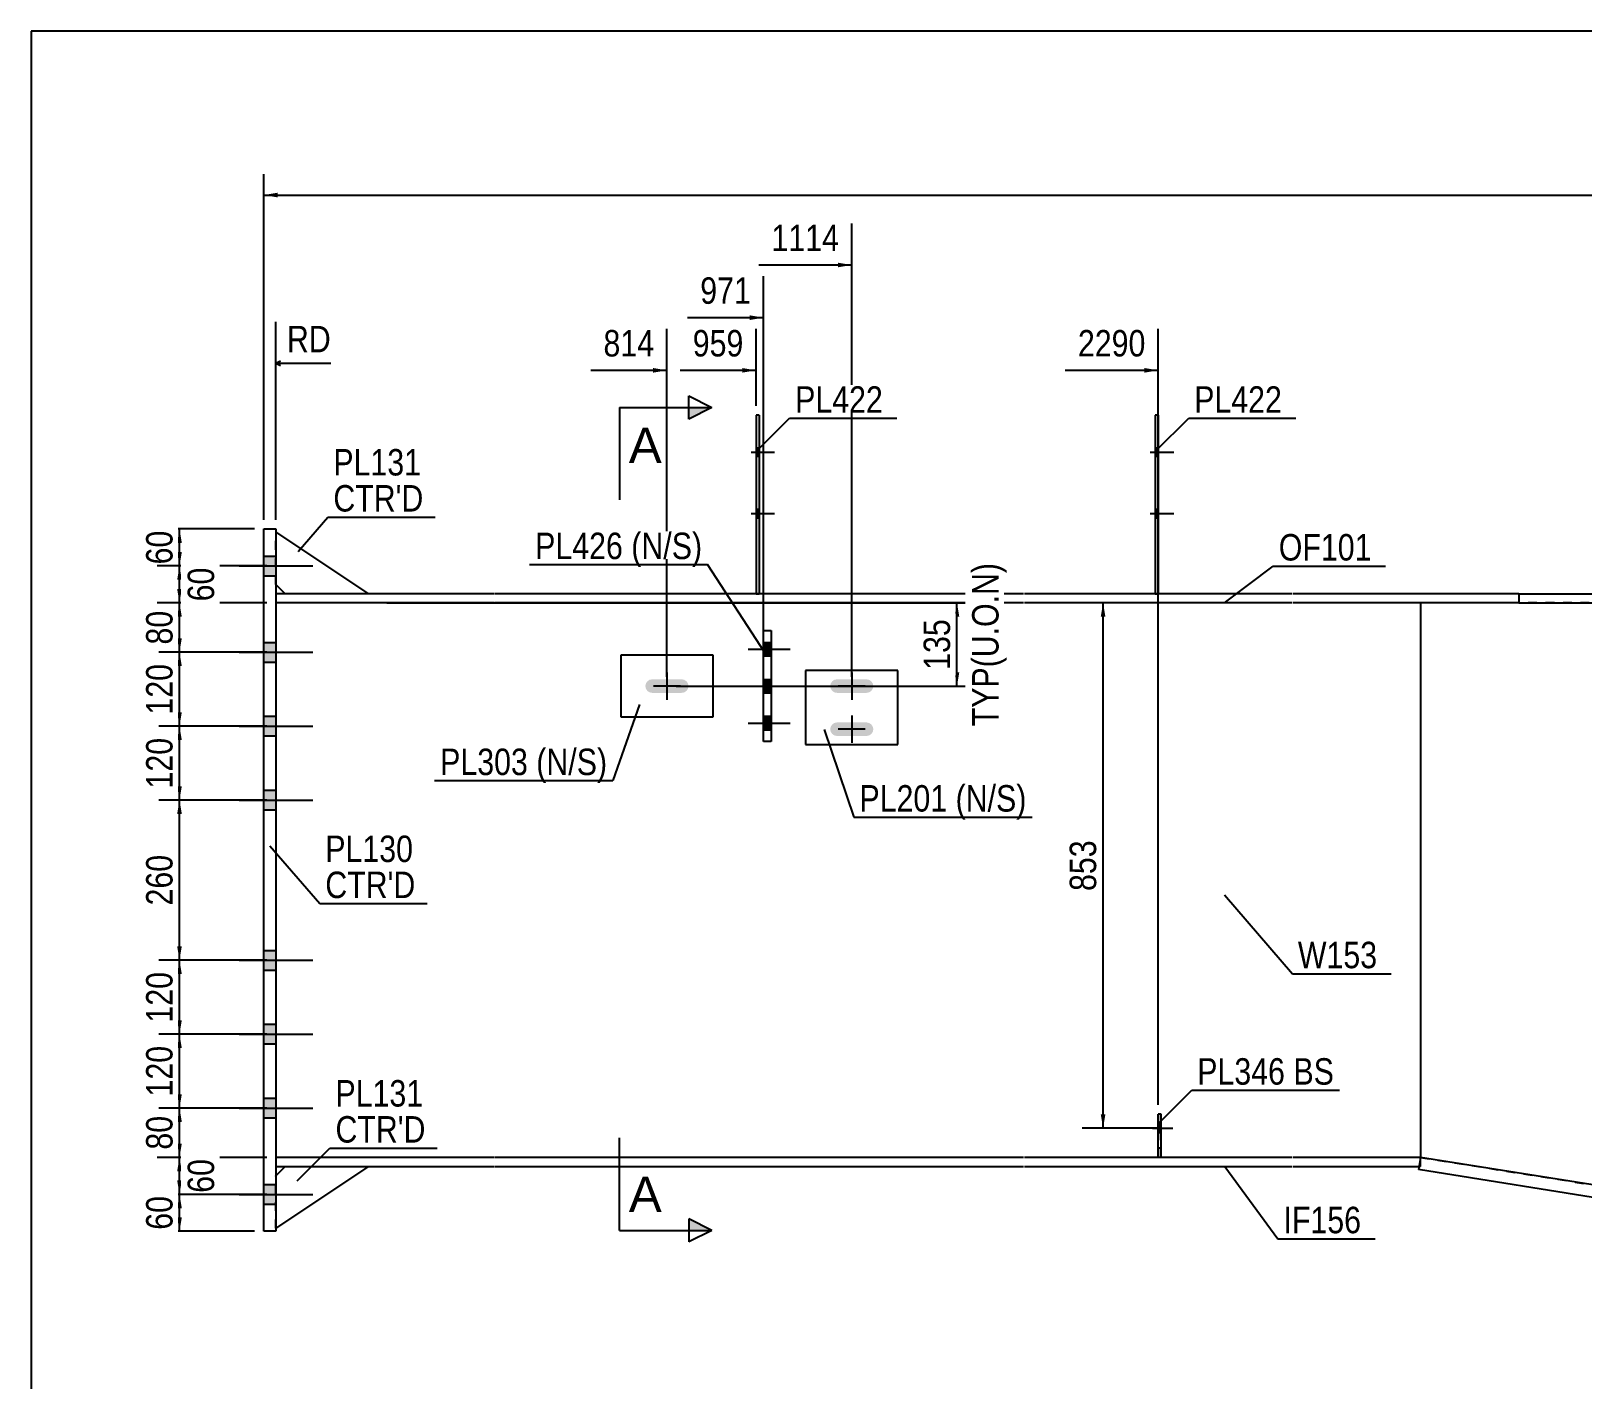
# Model space of a CAD drawing. Header units: millimetres. Extents: x -355 to 48, y -175 to 102.
# Drawn here: x -352 to -184.1, y -44.1 to 101.9 of the extents above; entities that cross this region are included whole.
import ezdxf

# ---------------------------------------------------------------- set-up
doc = ezdxf.new("R2010")
doc.units = ezdxf.units.MM
doc.linetypes.add('DXK_LINE_DOT1', pattern=[1.8814, 0.9407, -0.9407])
doc.linetypes.add('DXK_LINE_DOT2', pattern=[3.9198, 1.9599, -1.9599])
doc.styles.add('Arial', font='ARIAL.TTF', dxfattribs={"height": 0.2})
doc.styles.add('Arial Narrow', font='ARIALN.TTF', dxfattribs={"height": 0.2})

# ---------------------------------------------------------------- blocks, each defined once
blk = doc.blocks.new('Unknown-623466783-1210')
at = {"color": 5, "linetype": 'Continuous'}
for p, q in [((48.01, 101.89), (-351.99, 101.89)), ((-351.99, 101.89), (-351.99, -175.11))]:
    blk.add_line(p, q, dxfattribs=at)
blk = doc.blocks.new('Part-623466783-1993 - 1923')
at = {"color": 2, "linetype": 'Continuous'}
blk.add_line((-201.64, 40), (-201.64, -20), dxfattribs=at)
at = {"color": 7, "linetype": 'DXK_LINE_DOT1'}
for p, q in [((-76.16, 40), (-201.64, 40)), ((-76.16, -40), (-76.16, 40)), ((-201.64, -20), (-76.16, -40))]:
    blk.add_line(p, q, dxfattribs=at)
blk = doc.blocks.new('Part-623466783-1966 - 1923')
at = {"color": 2, "linetype": 'Continuous'}
for p, q in [((-191, 41), (23.69, 41)), ((-191, 41), (-191, 40)), ((-191, 40), (23.69, 40))]:
    blk.add_line(p, q, dxfattribs=at)
blk = doc.blocks.new('Part-623466783-1988 - 1923')
at = {"color": 2, "linetype": 'Continuous'}
for p, q in [((-301.89, 41), (-325.49, 41)), ((-244.59, 41), (-301.79, 41)), ((-215.55, 41), (-244.49, 41)), ((-191, 41), (-215.45, 41)), ((-301.89, 40), (-325.49, 40)), ((-244.59, 40), (-301.79, 40)), ((-215.55, 40), (-244.49, 40)), ((-191, 40), (-215.45, 40))]:
    blk.add_line(p, q, dxfattribs=at)
at = {"color": 7, "linetype": 'DXK_LINE_DOT1'}
for p, q in [((-325.49, 41), (-325.49, 40)), ((-191, 41), (-191, 40))]:
    blk.add_line(p, q, dxfattribs=at)
blk = doc.blocks.new('Part-623466783-1998 - 1923')
at = {"color": 7, "linetype": 'DXK_LINE_DOT1'}
for p, q in [((-301.89, 40), (-325.49, 40)), ((-325.49, 40), (-325.49, -20)), ((-244.59, 40), (-301.79, 40)), ((-215.55, 40), (-244.49, 40)), ((-201.64, 40), (-215.45, 40)), ((-201.64, 40), (-201.64, -20)), ((-301.89, -20), (-325.49, -20)), ((-244.59, -20), (-301.79, -20)), ((-215.55, -20), (-244.49, -20)), ((-201.64, -20), (-215.45, -20))]:
    blk.add_line(p, q, dxfattribs=at)
blk = doc.blocks.new('Part-623466783-2202 - 1923')
at = {"color": 2, "linetype": 'Continuous'}
for p, q in [((-326.82, 48), (-325.49, 48)), ((-326.82, -28), (-326.82, 48)), ((-325.49, 48), (-325.49, -28)), ((-325.49, -28), (-326.82, -28))]:
    blk.add_line(p, q, dxfattribs=at)
blk = doc.blocks.new('Part-623466783-2003 - 1923')
at = {"color": 2, "linetype": 'Continuous'}
for p, q in [((-201.64, -20), (-201.85, -21.32)), ((-76.16, -40), (-201.64, -20)), ((-76.37, -41.32), (-201.85, -21.32)), ((-76.16, -40), (-76.37, -41.32))]:
    blk.add_line(p, q, dxfattribs=at)
blk = doc.blocks.new('Part-623466783-2317 - 1923')
at = {"color": 2, "linetype": 'Continuous'}
for p, q in [((-301.89, -20), (-325.49, -20)), ((-244.59, -20), (-301.79, -20)), ((-215.55, -20), (-244.49, -20)), ((-201.64, -20), (-215.45, -20)), ((-325.49, -21), (-301.89, -21)), ((-301.79, -21), (-244.59, -21)), ((-244.49, -21), (-215.55, -21)), ((-215.45, -21), (-201.8, -21))]:
    blk.add_line(p, q, dxfattribs=at)
at = {"color": 7, "linetype": 'DXK_LINE_DOT1'}
for p, q in [((-325.49, -20), (-325.49, -21)), ((-201.64, -21), (-201.64, -20)), ((-201.64, -21), (-201.8, -21))]:
    blk.add_line(p, q, dxfattribs=at)
blk = doc.blocks.new('Part-623466783-2295 - 1923')
at = {"color": 2, "linetype": 'Continuous'}
for p, q in [((-273.2, 60.33), (-273.54, 60.33)), ((-273.54, 60.33), (-273.54, 41)), ((-273.2, 60.33), (-273.2, 41))]:
    blk.add_line(p, q, dxfattribs=at)
at = {"color": 7, "linetype": 'DXK_LINE_DOT1'}
blk.add_line((-273.54, 41), (-273.2, 41), dxfattribs=at)
blk = doc.blocks.new('Part-623466783-2231 - 1923')
at = {"color": 2, "linetype": 'Continuous'}
for p, q in [((-325.49, 47.67), (-315.49, 41)), ((-324.49, 41), (-325.49, 42))]:
    blk.add_line(p, q, dxfattribs=at)
at = {"color": 7, "linetype": 'DXK_LINE_DOT1'}
for p, q in [((-325.49, 42), (-325.49, 47.67)), ((-315.49, 41), (-324.49, 41))]:
    blk.add_line(p, q, dxfattribs=at)
blk = doc.blocks.new('Part-623466783-2236 - 1923')
at = {"color": 2, "linetype": 'Continuous'}
for p, q in [((-315.49, -21), (-325.49, -27.67)), ((-325.49, -22), (-324.49, -21))]:
    blk.add_line(p, q, dxfattribs=at)
at = {"color": 7, "linetype": 'DXK_LINE_DOT1'}
for p, q in [((-324.49, -21), (-315.49, -21)), ((-325.49, -27.67), (-325.49, -22))]:
    blk.add_line(p, q, dxfattribs=at)
blk = doc.blocks.new('Part-623466783-2388 - 1923')
at = {"color": 2, "linetype": 'Continuous'}
for p, q in [((-230.02, -19.98), (-230.02, -15.31)), ((-229.69, -15.31), (-230.02, -15.31)), ((-229.69, -19.98), (-229.69, -15.31)), ((-230.02, -19.98), (-229.69, -19.98))]:
    blk.add_line(p, q, dxfattribs=at)
at = {"color": 7, "linetype": 'DXK_LINE_DOT1'}
blk.add_line((-230.02, -18.98), (-229.69, -18.98), dxfattribs=at)
blk = doc.blocks.new('Part-623466783-10747 - 1923')
at = {"color": 2, "linetype": 'Continuous'}
for p, q in [((-272.72, 37), (-271.92, 37)), ((-272.72, 25), (-272.72, 37)), ((-271.92, 37), (-271.92, 25)), ((-271.92, 25), (-272.72, 25))]:
    blk.add_line(p, q, dxfattribs=at)
blk = doc.blocks.new('Bolt-623466783-2611 - 1923')
at = {"linetype": 'Continuous'}
for points in [[(-273.2, 55.87), (-273.2, 56.8), (-273.54, 56.8), (-273.54, 55.87)], [(-273.2, 55.87), (-273.2, 56.8), (-273.54, 56.8), (-273.54, 55.87)], [(-273.2, 49.2), (-273.2, 50.13), (-273.54, 50.13), (-273.54, 49.2)], [(-273.2, 49.2), (-273.2, 50.13), (-273.54, 50.13), (-273.54, 49.2)]]:
    blk.add_hatch(color=3, dxfattribs=at).paths.add_polyline_path(points)
at = {"color": 3, "linetype": 'Continuous'}
for p, q in [((-274.07, 56.33), (-271.54, 56.33)), ((-274.07, 56.33), (-271.54, 56.33)), ((-273.54, 56.8), (-273.2, 56.8)), ((-273.54, 56.8), (-273.2, 56.8)), ((-273.54, 55.87), (-273.2, 55.87)), ((-273.54, 55.87), (-273.2, 55.87)), ((-274.07, 49.67), (-271.54, 49.67)), ((-274.07, 49.67), (-271.54, 49.67)), ((-273.54, 50.13), (-273.2, 50.13)), ((-273.54, 50.13), (-273.2, 50.13)), ((-273.54, 49.2), (-273.2, 49.2)), ((-273.54, 49.2), (-273.2, 49.2))]:
    blk.add_line(p, q, dxfattribs=at)
blk = doc.blocks.new('Part-623466783-2366 - 1923')
at = {"color": 2, "linetype": 'Continuous'}
for p, q in [((-230.02, 60.33), (-230.35, 60.33)), ((-230.35, 60.33), (-230.35, 41)), ((-230.02, 60.33), (-230.02, 41))]:
    blk.add_line(p, q, dxfattribs=at)
at = {"color": 7, "linetype": 'DXK_LINE_DOT1'}
blk.add_line((-230.35, 41), (-230.02, 41), dxfattribs=at)
blk = doc.blocks.new('Part-623466783-2410 - 1923')
at = {"color": 7, "linetype": 'DXK_LINE_DOT1'}
for p, q in [((-230.02, -15.31), (-230.02, -19.98)), ((-229.69, -15.31), (-230.02, -15.31)), ((-229.69, -19.98), (-229.69, -15.31)), ((-230.02, -19.98), (-229.69, -19.98))]:
    blk.add_line(p, q, dxfattribs=at)
blk = doc.blocks.new('Bolt-623466783-2608 - 1923')
at = {"linetype": 'Continuous'}
for points in [[(-326.82, 45.07), (-326.82, 42.93), (-325.49, 42.93), (-325.49, 45.07)], [(-326.82, 45.07), (-326.82, 42.93), (-325.49, 42.93), (-325.49, 45.07)], [(-326.82, 35.73), (-326.82, 33.6), (-325.49, 33.6), (-325.49, 35.73)], [(-326.82, 35.73), (-326.82, 33.6), (-325.49, 33.6), (-325.49, 35.73)], [(-326.82, 27.73), (-326.82, 25.6), (-325.49, 25.6), (-325.49, 27.73)], [(-326.82, 27.73), (-326.82, 25.6), (-325.49, 25.6), (-325.49, 27.73)], [(-326.82, 19.73), (-326.82, 17.6), (-325.49, 17.6), (-325.49, 19.73)], [(-326.82, 19.73), (-326.82, 17.6), (-325.49, 17.6), (-325.49, 19.73)], [(-326.82, 2.4), (-326.82, 0.27), (-325.49, 0.27), (-325.49, 2.4)], [(-326.82, 2.4), (-326.82, 0.27), (-325.49, 0.27), (-325.49, 2.4)], [(-326.82, -5.6), (-326.82, -7.73), (-325.49, -7.73), (-325.49, -5.6)], [(-326.82, -5.6), (-326.82, -7.73), (-325.49, -7.73), (-325.49, -5.6)], [(-326.82, -13.6), (-326.82, -15.73), (-325.49, -15.73), (-325.49, -13.6)], [(-326.82, -13.6), (-326.82, -15.73), (-325.49, -15.73), (-325.49, -13.6)], [(-326.82, -22.93), (-326.82, -25.07), (-325.49, -25.07), (-325.49, -22.93)], [(-326.82, -22.93), (-326.82, -25.07), (-325.49, -25.07), (-325.49, -22.93)]]:
    blk.add_hatch(color=3, dxfattribs=at).paths.add_polyline_path(points)
at = {"color": 3, "linetype": 'Continuous'}
for p, q in [((-329.47, 44), (-321.49, 44)), ((-329.47, 44), (-321.49, 44)), ((-326.82, 45.07), (-325.49, 45.07)), ((-326.82, 45.07), (-325.49, 45.07)), ((-326.82, 42.93), (-325.49, 42.93)), ((-326.82, 42.93), (-325.49, 42.93)), ((-326.82, 35.73), (-325.49, 35.73)), ((-326.82, 35.73), (-325.49, 35.73)), ((-329.47, 34.67), (-321.49, 34.67)), ((-329.47, 34.67), (-321.49, 34.67)), ((-326.82, 33.6), (-325.49, 33.6)), ((-326.82, 33.6), (-325.49, 33.6)), ((-326.82, 27.73), (-325.49, 27.73)), ((-326.82, 27.73), (-325.49, 27.73)), ((-329.47, 26.67), (-321.49, 26.67)), ((-329.47, 26.67), (-321.49, 26.67)), ((-326.82, 25.6), (-325.49, 25.6)), ((-326.82, 25.6), (-325.49, 25.6)), ((-329.47, 18.67), (-321.49, 18.67)), ((-329.47, 18.67), (-321.49, 18.67)), ((-326.82, 19.73), (-325.49, 19.73)), ((-326.82, 19.73), (-325.49, 19.73)), ((-326.82, 17.6), (-325.49, 17.6)), ((-326.82, 17.6), (-325.49, 17.6)), ((-326.82, 2.4), (-325.49, 2.4)), ((-326.82, 2.4), (-325.49, 2.4)), ((-329.47, 1.33), (-321.49, 1.33)), ((-329.47, 1.33), (-321.49, 1.33)), ((-326.82, 0.27), (-325.49, 0.27)), ((-326.82, 0.27), (-325.49, 0.27)), ((-329.47, -6.67), (-321.49, -6.67)), ((-329.47, -6.67), (-321.49, -6.67)), ((-326.82, -5.6), (-325.49, -5.6)), ((-326.82, -5.6), (-325.49, -5.6)), ((-326.82, -7.73), (-325.49, -7.73)), ((-326.82, -7.73), (-325.49, -7.73)), ((-329.47, -14.67), (-321.49, -14.67)), ((-329.47, -14.67), (-321.49, -14.67)), ((-326.82, -13.6), (-325.49, -13.6)), ((-326.82, -13.6), (-325.49, -13.6)), ((-326.82, -15.73), (-325.49, -15.73)), ((-326.82, -15.73), (-325.49, -15.73)), ((-326.82, -22.93), (-325.49, -22.93)), ((-326.82, -22.93), (-325.49, -22.93)), ((-329.47, -24), (-321.49, -24)), ((-329.47, -24), (-321.49, -24)), ((-326.82, -25.07), (-325.49, -25.07)), ((-326.82, -25.07), (-325.49, -25.07))]:
    blk.add_line(p, q, dxfattribs=at)
blk = doc.blocks.new('Bolt-623466783-2615 - 1923')
at = {"linetype": 'Continuous'}
for points in [[(-230.02, 55.87), (-230.02, 56.8), (-230.35, 56.8), (-230.35, 55.87)], [(-230.02, 55.87), (-230.02, 56.8), (-230.35, 56.8), (-230.35, 55.87)], [(-230.02, 49.2), (-230.02, 50.13), (-230.35, 50.13), (-230.35, 49.2)], [(-230.02, 49.2), (-230.02, 50.13), (-230.35, 50.13), (-230.35, 49.2)]]:
    blk.add_hatch(color=3, dxfattribs=at).paths.add_polyline_path(points)
at = {"color": 3, "linetype": 'Continuous'}
for p, q in [((-230.89, 56.33), (-228.35, 56.33)), ((-230.89, 56.33), (-228.35, 56.33)), ((-230.35, 56.8), (-230.02, 56.8)), ((-230.35, 56.8), (-230.02, 56.8)), ((-230.35, 55.87), (-230.02, 55.87)), ((-230.35, 55.87), (-230.02, 55.87)), ((-230.89, 49.67), (-228.35, 49.67)), ((-230.89, 49.67), (-228.35, 49.67)), ((-230.35, 50.13), (-230.02, 50.13)), ((-230.35, 50.13), (-230.02, 50.13)), ((-230.35, 49.2), (-230.02, 49.2)), ((-230.35, 49.2), (-230.02, 49.2))]:
    blk.add_line(p, q, dxfattribs=at)
blk = doc.blocks.new('Bolt-623466783-2616 - 1923')
at = {"linetype": 'Continuous'}
blk.add_hatch(color=3, dxfattribs=at).paths.add_polyline_path([(-229.69, -17.31), (-229.69, -16.38), (-230.02, -16.38), (-230.02, -17.31)])
at = {"color": 3, "linetype": 'Continuous'}
for p, q in [((-230.02, -16.38), (-229.69, -16.38)), ((-230.65, -16.85), (-228.45, -16.85)), ((-230.02, -17.31), (-229.69, -17.31))]:
    blk.add_line(p, q, dxfattribs=at)
blk = doc.blocks.new('Bolt-623466783-2617 - 1923')
at = {"color": 3, "linetype": 'DXK_LINE_DOT2'}
for p, q in [((-230.02, -16.38), (-229.69, -16.38)), ((-230.65, -16.85), (-228.45, -16.85)), ((-230.02, -17.31), (-229.69, -17.31))]:
    blk.add_line(p, q, dxfattribs=at)
blk = doc.blocks.new('Part-623466783-10745 - 1923')
at = {"color": 2, "linetype": 'Continuous'}
for p, q in [((-278.19, 34.33), (-288.19, 34.33)), ((-288.19, 34.33), (-288.19, 27.67)), ((-278.19, 27.67), (-278.19, 34.33)), ((-288.19, 27.67), (-278.19, 27.67))]:
    blk.add_line(p, q, dxfattribs=at)
blk = doc.blocks.new('Part-623466783-10746 - 1923')
at = {"color": 2, "linetype": 'Continuous'}
for p, q in [((-258.19, 32.67), (-268.19, 32.67)), ((-268.19, 32.67), (-268.19, 24.67)), ((-258.19, 24.67), (-258.19, 32.67)), ((-268.19, 24.67), (-258.19, 24.67))]:
    blk.add_line(p, q, dxfattribs=at)
blk = doc.blocks.new('Bolt-623466783-10749 - 1923')
at = {"linetype": 'Continuous'}
blk.add_hatch(color=3, dxfattribs=at).paths.add_polyline_path([(-285.3, 31.52), (-285.46, 31.28), (-285.52, 31), (-285.46, 30.72), (-285.3, 30.48), (-285.07, 30.32), (-284.79, 30.27), (-281.59, 30.27), (-281.31, 30.32), (-281.07, 30.48), (-280.91, 30.72), (-280.85, 31), (-280.91, 31.28), (-281.07, 31.52), (-281.31, 31.68), (-281.59, 31.73), (-284.79, 31.73), (-285.07, 31.68)])
at = {"color": 3, "linetype": 'Continuous'}
for p, q in [((-283.19, 32.47), (-283.19, 29.53)), ((-281.72, 31), (-284.65, 31))]:
    blk.add_line(p, q, dxfattribs=at)
blk = doc.blocks.new('Bolt-623466783-10750 - 1923')
at = {"linetype": 'Continuous'}
for points in [[(-265.3, 31.52), (-265.46, 31.28), (-265.52, 31), (-265.46, 30.72), (-265.3, 30.48), (-265.07, 30.32), (-264.79, 30.27), (-261.59, 30.27), (-261.31, 30.32), (-261.07, 30.48), (-260.91, 30.72), (-260.85, 31), (-260.91, 31.28), (-261.07, 31.52), (-261.31, 31.68), (-261.59, 31.73), (-264.79, 31.73), (-265.07, 31.68)], [(-265.3, 26.85), (-265.46, 26.61), (-265.52, 26.33), (-265.46, 26.05), (-265.3, 25.82), (-265.07, 25.66), (-264.79, 25.6), (-261.59, 25.6), (-261.31, 25.66), (-261.07, 25.82), (-260.91, 26.05), (-260.85, 26.33), (-260.91, 26.61), (-261.07, 26.85), (-261.31, 27.01), (-261.59, 27.07), (-264.79, 27.07), (-265.07, 27.01)]]:
    blk.add_hatch(color=3, dxfattribs=at).paths.add_polyline_path(points)
at = {"color": 3, "linetype": 'Continuous'}
for p, q in [((-263.19, 32.47), (-263.19, 29.53)), ((-261.72, 31), (-264.65, 31)), ((-263.19, 27.8), (-263.19, 24.87)), ((-261.72, 26.33), (-264.65, 26.33))]:
    blk.add_line(p, q, dxfattribs=at)
blk = doc.blocks.new('Bolt-623466783-10753 - 1923')
at = {"linetype": 'Continuous'}
for points in [[(-272.72, 35.73), (-272.72, 34.27), (-271.92, 34.27), (-271.92, 35.73)], [(-272.72, 31.73), (-272.72, 30.27), (-271.92, 30.27), (-271.92, 31.73)], [(-272.72, 27.73), (-272.72, 26.27), (-271.92, 26.27), (-271.92, 27.73)]]:
    blk.add_hatch(color=3, dxfattribs=at).paths.add_polyline_path(points)
at = {"color": 3, "linetype": 'Continuous'}
for p, q in [((-272.72, 35.73), (-271.92, 35.73)), ((-274.39, 35), (-269.85, 35)), ((-272.72, 34.27), (-271.92, 34.27)), ((-274.39, 31), (-269.85, 31)), ((-272.72, 31.73), (-271.92, 31.73)), ((-272.72, 30.27), (-271.92, 30.27)), ((-274.39, 27), (-269.85, 27)), ((-272.72, 27.73), (-271.92, 27.73)), ((-272.72, 26.27), (-271.92, 26.27))]:
    blk.add_line(p, q, dxfattribs=at)
blk = doc.blocks.new('StraightDimension-623466783-9858 - 1923')
at = {"linetype": 'Continuous'}
for points in [[(-336.18, 38.5), (-335.93, 40), (-335.68, 38.5)], [(-335.68, 36.16), (-335.93, 34.66), (-336.18, 36.16)]]:
    blk.add_hatch(color=7, dxfattribs=at).paths.add_polyline_path(points)
at = {"color": 7, "linetype": 'Continuous'}
for p, q in [((-326.49, 40), (-338.18, 40)), ((-335.93, 34.66), (-335.93, 40)), ((-326.49, 34.66), (-338.18, 34.66))]:
    blk.add_line(p, q, dxfattribs=at)
at = {"color": 0}
blk.add_wipeout([(-336.08, 39.76), (-340.28, 39.76), (-340.28, 34.9), (-336.08, 34.9)], dxfattribs=at)
at = {"color": 3, "style": 'Arial Narrow'}
blk.add_text('80', height=2.863, rotation=90.0002, dxfattribs=at).set_placement((-336.68, 35.5))
blk = doc.blocks.new('StraightDimension-623466783-9859 - 1923')
at = {"linetype": 'Continuous'}
for points in [[(-336.18, 33.16), (-335.93, 34.66), (-335.68, 33.16)], [(-335.68, 28.17), (-335.93, 26.67), (-336.18, 28.17)]]:
    blk.add_hatch(color=7, dxfattribs=at).paths.add_polyline_path(points)
at = {"color": 7, "linetype": 'Continuous'}
for p, q in [((-326.49, 34.66), (-338.18, 34.66)), ((-335.93, 26.67), (-335.93, 34.66)), ((-326.49, 26.67), (-338.18, 26.67))]:
    blk.add_line(p, q, dxfattribs=at)
at = {"color": 0}
blk.add_wipeout([(-336.08, 34.01), (-340.28, 34.01), (-340.28, 27.32), (-336.08, 27.32)], dxfattribs=at)
at = {"color": 3, "style": 'Arial Narrow'}
blk.add_text('120', height=2.863, rotation=90.0002, dxfattribs=at).set_placement((-336.68, 27.92))
blk = doc.blocks.new('StraightDimension-623466783-9862 - 1923')
at = {"linetype": 'Continuous'}
for points in [[(-336.18, -0.17), (-335.93, 1.33), (-335.68, -0.17)], [(-335.68, -5.17), (-335.93, -6.67), (-336.18, -5.17)]]:
    blk.add_hatch(color=7, dxfattribs=at).paths.add_polyline_path(points)
at = {"color": 7, "linetype": 'Continuous'}
for p, q in [((-326.49, 1.33), (-338.18, 1.33)), ((-335.93, -6.67), (-335.93, 1.33)), ((-326.49, -6.67), (-338.18, -6.67))]:
    blk.add_line(p, q, dxfattribs=at)
at = {"color": 0}
blk.add_wipeout([(-336.08, 0.68), (-340.28, 0.68), (-340.28, -6.01), (-336.08, -6.01)], dxfattribs=at)
at = {"color": 3, "style": 'Arial Narrow'}
blk.add_text('120', height=2.863, rotation=90.0002, dxfattribs=at).set_placement((-336.68, -5.41))
blk = doc.blocks.new('StraightDimension-623466783-12012 - 1923')
at = {"linetype": 'Continuous'}
blk.add_hatch(color=7, dxfattribs=at).paths.add_polyline_path([(-284.69, 65.42), (-283.19, 65.17), (-284.69, 64.92)])
at = {"color": 7, "linetype": 'Continuous'}
for p, q in [((-283.19, 32), (-283.19, 69.67)), ((-291.42, 65.17), (-283.19, 65.17))]:
    blk.add_line(p, q, dxfattribs=at)
at = {"color": 0, "linetype": 'Continuous'}
blk.add_wipeout([(-318.95, 66.52), (-318.95, 70.72), (-324.9, 70.72), (-324.9, 66.52)], dxfattribs=at)
at = {"color": 7, "linetype": 'Continuous'}
for p, q in [((-325.49, 49), (-325.49, 70.42)), ((-324.99, 66.17), (-325.49, 65.92)), ((-324.99, 65.67), (-325.49, 65.92)), ((-319.55, 65.92), (-325.49, 65.92))]:
    blk.add_line(p, q, dxfattribs=at)
at = {"color": 3, "linetype": 'Continuous', "style": 'Arial Narrow'}
blk.add_text('RD', height=2.863, dxfattribs=at).set_placement((-324.3, 67.12))
at = {"color": 0}
blk.add_wipeout([(-283.96, 66.07), (-283.96, 70.27), (-290.65, 70.27), (-290.65, 66.07)], dxfattribs=at)
at = {"color": 3, "style": 'Arial Narrow'}
blk.add_text('814', height=2.863, dxfattribs=at).set_placement((-290.05, 66.67))
blk = doc.blocks.new('StraightDimension-623466783-9864 - 1923')
at = {"linetype": 'Continuous'}
for points in [[(-336.18, -16.16), (-335.93, -14.66), (-335.68, -16.16)], [(-335.68, -18.5), (-335.93, -20), (-336.18, -18.5)]]:
    blk.add_hatch(color=7, dxfattribs=at).paths.add_polyline_path(points)
at = {"color": 7, "linetype": 'Continuous'}
for p, q in [((-326.49, -14.66), (-338.18, -14.66)), ((-335.93, -20), (-335.93, -14.66)), ((-326.49, -20), (-338.18, -20))]:
    blk.add_line(p, q, dxfattribs=at)
at = {"color": 0}
blk.add_wipeout([(-336.08, -14.9), (-340.28, -14.9), (-340.28, -19.76), (-336.08, -19.76)], dxfattribs=at)
at = {"color": 3, "style": 'Arial Narrow'}
blk.add_text('80', height=2.863, rotation=90.0002, dxfattribs=at).set_placement((-336.68, -19.16))
blk = doc.blocks.new('StraightDimension-623466783-3159 - 1923')
at = {"linetype": 'Continuous'}
blk.add_hatch(color=7, dxfattribs=at).paths.add_polyline_path([(-325.32, 83.89), (-326.82, 84.14), (-325.32, 84.39)])
at = {"color": 7, "linetype": 'Continuous'}
for p, q in [((-326.82, 49), (-326.82, 86.39)), ((-326.82, 84.14), (36.03, 84.14))]:
    blk.add_line(p, q, dxfattribs=at)
blk = doc.blocks.new('StraightDimension-623466783-8074 - 1923')
at = {"linetype": 'Continuous'}
for points in [[(-236.24, 38.5), (-235.99, 40), (-235.74, 38.5)], [(-235.74, -15.35), (-235.99, -16.85), (-236.24, -15.35)]]:
    blk.add_hatch(color=7, dxfattribs=at).paths.add_polyline_path(points)
at = {"color": 7, "linetype": 'Continuous'}
for p, q in [((-222.68, 40), (-238.24, 40)), ((-235.99, -16.85), (-235.99, 40)), ((-230.07, -16.85), (-238.24, -16.85))]:
    blk.add_line(p, q, dxfattribs=at)
at = {"color": 0}
blk.add_wipeout([(-236.14, 14.92), (-240.34, 14.92), (-240.34, 8.23), (-236.14, 8.23)], dxfattribs=at)
at = {"color": 3, "style": 'Arial Narrow'}
blk.add_text('853', height=2.863, rotation=90.0002, dxfattribs=at).set_placement((-236.74, 8.83))
blk = doc.blocks.new('StraightDimension-623466783-9704 - 1923')
at = {"linetype": 'Continuous'}
for points in [[(-252.05, 38.5), (-251.8, 40), (-251.55, 38.5)], [(-251.55, 32.5), (-251.8, 31), (-252.05, 32.5)]]:
    blk.add_hatch(color=7, dxfattribs=at).paths.add_polyline_path(points)
at = {"color": 7, "linetype": 'Continuous'}
for p, q in [((-313.48, 40), (-249.4, 40)), ((-251.8, 31), (-251.8, 40)), ((-282.19, 31), (-249.4, 31))]:
    blk.add_line(p, q, dxfattribs=at)
at = {"color": 0, "linetype": 'Continuous'}
blk.add_wipeout([(-246.7, 44.95), (-250.9, 44.95), (-250.9, 26.05), (-246.7, 26.05)], dxfattribs=at)
at = {"color": 0}
blk.add_wipeout([(-251.95, 38.84), (-256.15, 38.84), (-256.15, 32.16), (-251.95, 32.16)], dxfattribs=at)
at = {"color": 3, "linetype": 'Continuous', "style": 'Arial Narrow'}
blk.add_text('TYP(U.O.N)', height=2.863, rotation=90.0002, dxfattribs=at).set_placement((-247.3, 26.65))
at = {"color": 3, "style": 'Arial Narrow'}
blk.add_text('135', height=2.863, rotation=90.0002, dxfattribs=at).set_placement((-252.55, 32.76))
blk = doc.blocks.new('StraightDimension-623466783-12008 - 1923')
at = {"linetype": 'Continuous'}
blk.add_hatch(color=7, dxfattribs=at).paths.add_polyline_path([(-231.52, 65.42), (-230.02, 65.17), (-231.52, 64.92)])
at = {"color": 7, "linetype": 'Continuous'}
for p, q in [((-230.02, -14.31), (-230.02, 69.67)), ((-240.08, 65.17), (-230.02, 65.17))]:
    blk.add_line(p, q, dxfattribs=at)
at = {"color": 0}
blk.add_wipeout([(-230.79, 66.07), (-230.79, 70.27), (-239.31, 70.27), (-239.31, 66.07)], dxfattribs=at)
at = {"color": 3, "style": 'Arial Narrow'}
blk.add_text('2290', height=2.863, dxfattribs=at).set_placement((-238.71, 66.67))
blk = doc.blocks.new('StraightDimension-623466783-9856 - 1923')
at = {"linetype": 'Continuous'}
for points in [[(-336.18, 46.5), (-335.93, 48), (-335.68, 46.5)], [(-335.68, 45.5), (-335.93, 44), (-336.18, 45.5)]]:
    blk.add_hatch(color=7, dxfattribs=at).paths.add_polyline_path(points)
at = {"color": 7, "linetype": 'Continuous'}
for p, q in [((-327.82, 48), (-338.18, 48)), ((-335.93, 44), (-335.93, 48)), ((-326.49, 44), (-338.18, 44))]:
    blk.add_line(p, q, dxfattribs=at)
at = {"color": 0}
blk.add_wipeout([(-336.08, 48.43), (-340.28, 48.43), (-340.28, 43.57), (-336.08, 43.57)], dxfattribs=at)
at = {"color": 3, "style": 'Arial Narrow'}
blk.add_text('60', height=2.863, rotation=90.0002, dxfattribs=at).set_placement((-336.68, 44.17))
blk = doc.blocks.new('StraightDimension-623466783-12009 - 1923')
at = {"linetype": 'Continuous'}
blk.add_hatch(color=7, dxfattribs=at).paths.add_polyline_path([(-264.69, 76.82), (-263.19, 76.57), (-264.69, 76.32)])
at = {"color": 7, "linetype": 'Continuous'}
for p, q in [((-263.19, 32), (-263.19, 81.07)), ((-273.25, 76.57), (-263.19, 76.57))]:
    blk.add_line(p, q, dxfattribs=at)
at = {"color": 0}
blk.add_wipeout([(-263.96, 77.47), (-263.96, 81.67), (-272.47, 81.67), (-272.47, 77.47)], dxfattribs=at)
at = {"color": 3, "style": 'Arial Narrow'}
blk.add_text('1114', height=2.863, dxfattribs=at).set_placement((-271.87, 78.07))
blk = doc.blocks.new('StraightDimension-623466783-9857 - 1923')
at = {"linetype": 'Continuous'}
for points in [[(-336.18, 42.5), (-335.93, 44), (-335.68, 42.5)], [(-335.68, 41.5), (-335.93, 40), (-336.18, 41.5)]]:
    blk.add_hatch(color=7, dxfattribs=at).paths.add_polyline_path(points)
at = {"color": 7, "linetype": 'Continuous'}
for p, q in [((-326.49, 44), (-338.33, 44)), ((-335.93, 40), (-335.93, 44)), ((-326.49, 40), (-338.33, 40))]:
    blk.add_line(p, q, dxfattribs=at)
at = {"color": 0}
blk.add_wipeout([(-331.58, 44.43), (-335.78, 44.43), (-335.78, 39.57), (-331.58, 39.57)], dxfattribs=at)
at = {"color": 3, "style": 'Arial Narrow'}
blk.add_text('60', height=2.863, rotation=90.0002, dxfattribs=at).set_placement((-332.18, 40.17))
blk = doc.blocks.new('StraightDimension-623466783-9860 - 1923')
at = {"linetype": 'Continuous'}
for points in [[(-336.18, 25.17), (-335.93, 26.67), (-335.68, 25.17)], [(-335.68, 20.17), (-335.93, 18.67), (-336.18, 20.17)]]:
    blk.add_hatch(color=7, dxfattribs=at).paths.add_polyline_path(points)
at = {"color": 7, "linetype": 'Continuous'}
for p, q in [((-326.49, 26.67), (-338.18, 26.67)), ((-335.93, 18.67), (-335.93, 26.67)), ((-326.49, 18.67), (-338.18, 18.67))]:
    blk.add_line(p, q, dxfattribs=at)
at = {"color": 0}
blk.add_wipeout([(-336.08, 26.01), (-340.28, 26.01), (-340.28, 19.32), (-336.08, 19.32)], dxfattribs=at)
at = {"color": 3, "style": 'Arial Narrow'}
blk.add_text('120', height=2.863, rotation=90.0002, dxfattribs=at).set_placement((-336.68, 19.92))
blk = doc.blocks.new('StraightDimension-623466783-9861 - 1923')
at = {"linetype": 'Continuous'}
for points in [[(-336.18, 17.17), (-335.93, 18.67), (-335.68, 17.17)], [(-335.68, 2.83), (-335.93, 1.33), (-336.18, 2.83)]]:
    blk.add_hatch(color=7, dxfattribs=at).paths.add_polyline_path(points)
at = {"color": 7, "linetype": 'Continuous'}
for p, q in [((-326.49, 18.67), (-338.18, 18.67)), ((-335.93, 1.33), (-335.93, 18.67)), ((-326.49, 1.33), (-338.18, 1.33))]:
    blk.add_line(p, q, dxfattribs=at)
at = {"color": 0}
blk.add_wipeout([(-336.08, 13.34), (-340.28, 13.34), (-340.28, 6.66), (-336.08, 6.66)], dxfattribs=at)
at = {"color": 3, "style": 'Arial Narrow'}
blk.add_text('260', height=2.863, rotation=90.0002, dxfattribs=at).set_placement((-336.68, 7.26))
blk = doc.blocks.new('StraightDimension-623466783-9863 - 1923')
at = {"linetype": 'Continuous'}
for points in [[(-336.18, -8.17), (-335.93, -6.67), (-335.68, -8.17)], [(-335.68, -13.16), (-335.93, -14.66), (-336.18, -13.16)]]:
    blk.add_hatch(color=7, dxfattribs=at).paths.add_polyline_path(points)
at = {"color": 7, "linetype": 'Continuous'}
for p, q in [((-326.49, -6.67), (-338.18, -6.67)), ((-335.93, -14.66), (-335.93, -6.67)), ((-326.49, -14.66), (-338.18, -14.66))]:
    blk.add_line(p, q, dxfattribs=at)
at = {"color": 0}
blk.add_wipeout([(-336.08, -7.32), (-340.28, -7.32), (-340.28, -14.01), (-336.08, -14.01)], dxfattribs=at)
at = {"color": 3, "style": 'Arial Narrow'}
blk.add_text('120', height=2.863, rotation=90.0002, dxfattribs=at).set_placement((-336.68, -13.41))
blk = doc.blocks.new('StraightDimension-623466783-9865 - 1923')
at = {"linetype": 'Continuous'}
for points in [[(-336.18, -21.5), (-335.93, -20), (-335.68, -21.5)], [(-335.68, -22.5), (-335.93, -24), (-336.18, -22.5)]]:
    blk.add_hatch(color=7, dxfattribs=at).paths.add_polyline_path(points)
at = {"color": 7, "linetype": 'Continuous'}
for p, q in [((-326.49, -20), (-338.33, -20)), ((-335.93, -24), (-335.93, -20)), ((-326.49, -24), (-338.33, -24))]:
    blk.add_line(p, q, dxfattribs=at)
at = {"color": 0}
blk.add_wipeout([(-331.58, -19.57), (-335.78, -19.57), (-335.78, -24.43), (-331.58, -24.43)], dxfattribs=at)
at = {"color": 3, "style": 'Arial Narrow'}
blk.add_text('60', height=2.863, rotation=90.0002, dxfattribs=at).set_placement((-332.18, -23.83))
blk = doc.blocks.new('StraightDimension-623466783-9866 - 1923')
at = {"linetype": 'Continuous'}
for points in [[(-336.18, -25.5), (-335.93, -24), (-335.68, -25.5)], [(-335.68, -26.5), (-335.93, -28), (-336.18, -26.5)]]:
    blk.add_hatch(color=7, dxfattribs=at).paths.add_polyline_path(points)
at = {"color": 7, "linetype": 'Continuous'}
for p, q in [((-326.49, -24), (-338.18, -24)), ((-335.93, -28), (-335.93, -24)), ((-327.82, -28), (-338.18, -28))]:
    blk.add_line(p, q, dxfattribs=at)
at = {"color": 0}
blk.add_wipeout([(-336.08, -23.57), (-340.28, -23.57), (-340.28, -28.43), (-336.08, -28.43)], dxfattribs=at)
at = {"color": 3, "style": 'Arial Narrow'}
blk.add_text('60', height=2.863, rotation=90.0002, dxfattribs=at).set_placement((-336.68, -27.83))
blk = doc.blocks.new('StraightDimension-623466783-12010 - 1923')
at = {"linetype": 'Continuous'}
blk.add_hatch(color=7, dxfattribs=at).paths.add_polyline_path([(-274.22, 71.12), (-272.72, 70.87), (-274.22, 70.62)])
at = {"color": 7, "linetype": 'Continuous'}
for p, q in [((-272.72, 26), (-272.72, 75.37)), ((-280.95, 70.87), (-272.72, 70.87))]:
    blk.add_line(p, q, dxfattribs=at)
at = {"color": 0}
blk.add_wipeout([(-273.49, 71.77), (-273.49, 75.97), (-280.18, 75.97), (-280.18, 71.77)], dxfattribs=at)
at = {"color": 3, "style": 'Arial Narrow'}
blk.add_text('971', height=2.863, dxfattribs=at).set_placement((-279.58, 72.37))
blk = doc.blocks.new('StraightDimension-623466783-12011 - 1923')
at = {"linetype": 'Continuous'}
blk.add_hatch(color=7, dxfattribs=at).paths.add_polyline_path([(-275.04, 65.42), (-273.54, 65.17), (-275.04, 64.92)])
at = {"color": 7, "linetype": 'Continuous'}
for p, q in [((-273.54, 61.33), (-273.54, 69.67)), ((-281.77, 65.17), (-273.54, 65.17))]:
    blk.add_line(p, q, dxfattribs=at)
at = {"color": 0}
blk.add_wipeout([(-274.31, 66.07), (-274.31, 70.27), (-280.99, 70.27), (-280.99, 66.07)], dxfattribs=at)
at = {"color": 3, "style": 'Arial Narrow'}
blk.add_text('959', height=2.863, dxfattribs=at).set_placement((-280.39, 66.67))
blk = doc.blocks.new('Mark-623466783-2227 - 1923')
at = {"color": 0}
for points in [[(-309.78, 53.79), (-309.78, 56.79), (-319.28, 56.79), (-319.28, 53.79)], [(-309.53, 49.89), (-309.53, 52.89), (-319.28, 52.89), (-319.28, 49.89)]]:
    blk.add_wipeout(points, dxfattribs=at)
for points in [[(-309.78, 53.79), (-309.78, 56.79), (-319.28, 56.79), (-319.28, 53.79)], [(-309.53, 49.89), (-309.53, 52.89), (-319.28, 52.89), (-319.28, 49.89)]]:
    blk.add_wipeout(points, dxfattribs=at)
at = {"color": 7, "linetype": 'Continuous'}
for p, q in [((-323.08, 45.55), (-319.88, 49.29)), ((-319.88, 49.29), (-308.28, 49.29))]:
    blk.add_line(p, q, dxfattribs=at)
at = {"color": 3, "style": 'Arial Narrow'}
blk.add_text('PL131', height=2.863, dxfattribs=at).set_placement((-319.28, 53.79))
at = {"color": 1, "style": 'Arial Narrow'}
blk.add_text("CTR'D", height=2.863, dxfattribs=at).set_placement((-319.28, 49.89))
blk = doc.blocks.new('Mark-623466783-1984 - 1923')
at = {"color": 0}
blk.add_wipeout([(-206.93, 44.59), (-206.93, 47.59), (-216.98, 47.59), (-216.98, 44.59)], dxfattribs=at)
blk.add_wipeout([(-206.93, 44.59), (-206.93, 47.59), (-216.98, 47.59), (-216.98, 44.59)], dxfattribs=at)
at = {"color": 7, "linetype": 'Continuous'}
for p, q in [((-222.85, 40), (-217.58, 43.99)), ((-217.58, 43.99), (-205.43, 43.99))]:
    blk.add_line(p, q, dxfattribs=at)
at = {"color": 3, "style": 'Arial Narrow'}
blk.add_text('OF101', height=2.863, dxfattribs=at).set_placement((-216.98, 44.59))
blk = doc.blocks.new('Mark-623466783-1994 - 1923')
at = {"color": 0}
blk.add_wipeout([(-206.32, 0.47), (-206.32, 3.47), (-214.91, 3.47), (-214.91, 0.47)], dxfattribs=at)
blk.add_wipeout([(-206.32, 0.47), (-206.32, 3.47), (-214.91, 3.47), (-214.91, 0.47)], dxfattribs=at)
at = {"color": 7, "linetype": 'Continuous'}
for p, q in [((-222.84, 8.41), (-215.51, -0.13)), ((-215.51, -0.13), (-204.82, -0.13))]:
    blk.add_line(p, q, dxfattribs=at)
at = {"color": 3, "style": 'Arial Narrow'}
blk.add_text('W153', height=2.863, dxfattribs=at).set_placement((-214.91, 0.47))
blk = doc.blocks.new('Mark-623466783-2198 - 1923')
at = {"color": 0}
for points in [[(-310.64, 11.96), (-310.64, 14.96), (-320.15, 14.96), (-320.15, 11.96)], [(-310.39, 8.06), (-310.39, 11.06), (-320.15, 11.06), (-320.15, 8.06)]]:
    blk.add_wipeout(points, dxfattribs=at)
for points in [[(-310.64, 11.96), (-310.64, 14.96), (-320.15, 14.96), (-320.15, 11.96)], [(-310.39, 8.06), (-310.39, 11.06), (-320.15, 11.06), (-320.15, 8.06)]]:
    blk.add_wipeout(points, dxfattribs=at)
at = {"color": 7, "linetype": 'Continuous'}
for p, q in [((-326.14, 13.7), (-320.75, 7.46)), ((-320.75, 7.46), (-309.14, 7.46))]:
    blk.add_line(p, q, dxfattribs=at)
at = {"color": 3, "style": 'Arial Narrow'}
blk.add_text('PL130', height=2.863, dxfattribs=at).set_placement((-320.15, 11.96))
at = {"color": 1, "style": 'Arial Narrow'}
blk.add_text("CTR'D", height=2.863, dxfattribs=at).set_placement((-320.15, 8.06))
blk = doc.blocks.new('Mark-623466783-2232 - 1923')
at = {"color": 0}
for points in [[(-309.55, -14.5), (-309.55, -11.5), (-319.05, -11.5), (-319.05, -14.5)], [(-309.29, -18.4), (-309.29, -15.4), (-319.05, -15.4), (-319.05, -18.4)]]:
    blk.add_wipeout(points, dxfattribs=at)
for points in [[(-309.55, -14.5), (-309.55, -11.5), (-319.05, -11.5), (-319.05, -14.5)], [(-309.29, -18.4), (-309.29, -15.4), (-319.05, -15.4), (-319.05, -18.4)]]:
    blk.add_wipeout(points, dxfattribs=at)
at = {"color": 7, "linetype": 'Continuous'}
for p, q in [((-323.19, -22.54), (-319.65, -19)), ((-319.65, -19), (-308.05, -19))]:
    blk.add_line(p, q, dxfattribs=at)
at = {"color": 3, "style": 'Arial Narrow'}
blk.add_text('PL131', height=2.863, dxfattribs=at).set_placement((-319.05, -14.5))
at = {"color": 1, "style": 'Arial Narrow'}
blk.add_text("CTR'D", height=2.863, dxfattribs=at).set_placement((-319.05, -18.4))
blk = doc.blocks.new('Mark-623466783-2313 - 1923')
at = {"color": 0}
blk.add_wipeout([(-208.06, -28.21), (-208.06, -25.21), (-216.47, -25.21), (-216.47, -28.21)], dxfattribs=at)
blk.add_wipeout([(-208.06, -28.21), (-208.06, -25.21), (-216.47, -25.21), (-216.47, -28.21)], dxfattribs=at)
at = {"color": 7, "linetype": 'Continuous'}
for p, q in [((-222.83, -21), (-217.07, -28.81)), ((-217.07, -28.81), (-206.56, -28.81))]:
    blk.add_line(p, q, dxfattribs=at)
at = {"color": 3, "style": 'Arial Narrow'}
blk.add_text('IF156', height=2.863, dxfattribs=at).set_placement((-216.47, -28.21))
blk = doc.blocks.new('Mark-623466783-2362 - 1923')
at = {"color": 0}
blk.add_wipeout([(-216.63, 60.58), (-216.63, 63.58), (-226.13, 63.58), (-226.13, 60.58)], dxfattribs=at)
blk.add_wipeout([(-216.63, 60.58), (-216.63, 63.58), (-226.13, 63.58), (-226.13, 60.58)], dxfattribs=at)
at = {"color": 7, "linetype": 'Continuous'}
for p, q in [((-230.27, 56.45), (-226.73, 59.98)), ((-226.73, 59.98), (-215.13, 59.98))]:
    blk.add_line(p, q, dxfattribs=at)
at = {"color": 3, "style": 'Arial Narrow'}
blk.add_text('PL422', height=2.863, dxfattribs=at).set_placement((-226.13, 60.58))
blk = doc.blocks.new('Mark-623466783-10802 - 1923')
at = {"color": 0}
for points in [[(-298.22, 21.37), (-298.22, 24.37), (-307.72, 24.37), (-307.72, 21.37)], [(-289.65, 21.37), (-289.65, 24.37), (-297.32, 24.37), (-297.32, 21.37)]]:
    blk.add_wipeout(points, dxfattribs=at)
for points in [[(-298.22, 21.37), (-298.22, 24.37), (-307.72, 24.37), (-307.72, 21.37)], [(-289.65, 21.37), (-289.65, 24.37), (-297.32, 24.37), (-297.32, 21.37)]]:
    blk.add_wipeout(points, dxfattribs=at)
at = {"color": 7, "linetype": 'Continuous'}
for p in [(-286.17, 29.02), (-308.32, 20.77)]:
    blk.add_line(p, (-289.05, 20.77), dxfattribs=at)
at = {"color": 3, "style": 'Arial Narrow'}
for s, p in [('PL303', (-307.72, 21.37)), ('(N/', (-297.32, 21.37)), ('S)', (-292.94, 21.37))]:
    blk.add_text(s, height=2.863, dxfattribs=at).set_placement(p)
blk = doc.blocks.new('SectionMark-623466783-3383 - 1923')
at = {"linetype": 'Continuous'}
for points in [[(-280.81, 59.9), (-280.81, 61.15), (-278.31, 61.15)], [(-280.81, -27.9), (-280.81, -26.65), (-278.31, -27.9)]]:
    blk.add_hatch(color=30, dxfattribs=at).paths.add_polyline_path(points)
at = {"color": 30, "linetype": 'Continuous'}
for p, q in [((-280.81, 59.9), (-280.81, 62.4)), ((-280.81, 62.4), (-278.31, 61.15)), ((-288.31, 61.15), (-288.31, 51.15)), ((-288.31, 61.15), (-278.31, 61.15)), ((-278.31, 61.15), (-280.81, 59.9)), ((-288.31, -27.9), (-288.31, -17.9)), ((-278.31, -27.9), (-280.81, -26.65)), ((-280.81, -26.65), (-280.81, -29.15)), ((-288.31, -27.9), (-278.31, -27.9)), ((-278.31, -27.9), (-280.81, -29.15))]:
    blk.add_line(p, q, dxfattribs=at)
at = {"color": 0, "linetype": 'Continuous'}
for points in [[(-283.75, 55.15), (-283.75, 59.15), (-287.31, 59.15), (-287.31, 55.15)], [(-283.75, -25.9), (-283.75, -21.9), (-287.31, -21.9), (-287.31, -25.9)]]:
    blk.add_wipeout(points, dxfattribs=at)
at = {"color": 96, "linetype": 'Continuous', "style": 'Arial'}
for p in [(-287.31, 55.15), (-287.31, -25.9)]:
    blk.add_text('A', height=3.82, dxfattribs=at).set_placement(p)
blk = doc.blocks.new('MarkSet-623466783-3500 - 1923')
at = {"color": 0}
for points in [[(-216.29, -12.13), (-216.29, -9.13), (-225.8, -9.13), (-225.8, -12.13)], [(-211.01, -12.13), (-211.01, -9.13), (-215.39, -9.13), (-215.39, -12.13)]]:
    blk.add_wipeout(points, dxfattribs=at)
for points in [[(-216.29, -12.13), (-216.29, -9.13), (-225.8, -9.13), (-225.8, -12.13)], [(-211.01, -12.13), (-211.01, -9.13), (-215.39, -9.13), (-215.39, -12.13)]]:
    blk.add_wipeout(points, dxfattribs=at)
at = {"color": 7, "linetype": 'Continuous'}
for p, q in [((-229.93, -16.27), (-226.4, -12.73)), ((-226.4, -12.73), (-210.41, -12.73))]:
    blk.add_line(p, q, dxfattribs=at)
at = {"color": 3, "style": 'Arial Narrow'}
for s, p in [('PL346', (-225.8, -12.13)), ('BS', (-215.39, -12.13))]:
    blk.add_text(s, height=2.863, dxfattribs=at).set_placement(p)
blk = doc.blocks.new('Mark-623466783-9770 - 1923')
at = {"color": 0}
blk.add_wipeout([(-259.81, 60.58), (-259.81, 63.58), (-269.31, 63.58), (-269.31, 60.58)], dxfattribs=at)
blk.add_wipeout([(-259.81, 60.58), (-259.81, 63.58), (-269.31, 63.58), (-269.31, 60.58)], dxfattribs=at)
at = {"color": 7, "linetype": 'Continuous'}
for p, q in [((-273.45, 56.45), (-269.91, 59.98)), ((-269.91, 59.98), (-258.31, 59.98))]:
    blk.add_line(p, q, dxfattribs=at)
at = {"color": 3, "style": 'Arial Narrow'}
blk.add_text('PL422', height=2.863, dxfattribs=at).set_placement((-269.31, 60.58))
blk = doc.blocks.new('Mark-623466783-10805 - 1923')
at = {"color": 0}
for points in [[(-252.85, 17.42), (-252.85, 20.42), (-262.35, 20.42), (-262.35, 17.42)], [(-244.28, 17.42), (-244.28, 20.42), (-251.95, 20.42), (-251.95, 17.42)]]:
    blk.add_wipeout(points, dxfattribs=at)
for points in [[(-252.85, 17.42), (-252.85, 20.42), (-262.35, 20.42), (-262.35, 17.42)], [(-244.28, 17.42), (-244.28, 20.42), (-251.95, 20.42), (-251.95, 17.42)]]:
    blk.add_wipeout(points, dxfattribs=at)
at = {"color": 7, "linetype": 'Continuous'}
for p, q in [((-266.17, 26.29), (-262.95, 16.82)), ((-262.95, 16.82), (-243.68, 16.82))]:
    blk.add_line(p, q, dxfattribs=at)
at = {"color": 3, "style": 'Arial Narrow'}
for s, p in [('PL201', (-262.35, 17.42)), ('(N/', (-251.95, 17.42)), ('S)', (-247.57, 17.42))]:
    blk.add_text(s, height=2.863, dxfattribs=at).set_placement(p)
blk = doc.blocks.new('Mark-623466783-10808 - 1923')
at = {"color": 0}
for points in [[(-287.94, 44.74), (-287.94, 47.74), (-297.44, 47.74), (-297.44, 44.74)], [(-279.38, 44.74), (-279.38, 47.74), (-287.04, 47.74), (-287.04, 44.74)]]:
    blk.add_wipeout(points, dxfattribs=at)
for points in [[(-287.94, 44.74), (-287.94, 47.74), (-297.44, 47.74), (-297.44, 44.74)], [(-279.38, 44.74), (-279.38, 47.74), (-287.04, 47.74), (-287.04, 44.74)]]:
    blk.add_wipeout(points, dxfattribs=at)
at = {"color": 7, "linetype": 'Continuous'}
for p in [(-298.04, 44.14), (-272.54, 34.58)]:
    blk.add_line(p, (-278.78, 44.14), dxfattribs=at)
at = {"color": 3, "style": 'Arial Narrow'}
for s, p in [('PL426', (-297.44, 44.74)), ('(N/', (-287.04, 44.74)), ('S)', (-282.66, 44.74))]:
    blk.add_text(s, height=2.863, dxfattribs=at).set_placement(p)

msp = doc.modelspace()

# ---------------------------------------------------------------- block references
for name in ['Unknown-623466783-1210', 'Part-623466783-2295 - 1923', 'Part-623466783-2366 - 1923', 'Bolt-623466783-2611 - 1923', 'Bolt-623466783-2615 - 1923', 'Part-623466783-2202 - 1923', 'Part-623466783-2231 - 1923', 'Bolt-623466783-2608 - 1923', 'Part-623466783-1988 - 1923', 'Part-623466783-1966 - 1923', 'Part-623466783-1998 - 1923', 'Part-623466783-1993 - 1923', 'Part-623466783-10747 - 1923', 'Bolt-623466783-10753 - 1923', 'Part-623466783-10745 - 1923', 'Bolt-623466783-10749 - 1923', 'Part-623466783-10746 - 1923', 'Bolt-623466783-10750 - 1923', 'Bolt-623466783-2616 - 1923', 'Bolt-623466783-2617 - 1923', 'Part-623466783-2388 - 1923', 'Part-623466783-2410 - 1923', 'Part-623466783-2317 - 1923', 'Part-623466783-2003 - 1923', 'Part-623466783-2236 - 1923']:
    msp.add_blockref(name, (0, 0))

# ---------------------------------------------------------------- next in the draw order: block references
for name in ['StraightDimension-623466783-12012 - 1923', 'StraightDimension-623466783-9858 - 1923', 'StraightDimension-623466783-9862 - 1923', 'StraightDimension-623466783-9864 - 1923']:
    msp.add_blockref(name, (0, 0))

# ---------------------------------------------------------------- next in the draw order: block references
msp.add_blockref('StraightDimension-623466783-9859 - 1923', (0, 0))

# ---------------------------------------------------------------- next in the draw order: block references
msp.add_blockref('StraightDimension-623466783-3159 - 1923', (0, 0))

# ---------------------------------------------------------------- next in the draw order: block references
for name in ['StraightDimension-623466783-9856 - 1923', 'StraightDimension-623466783-9704 - 1923', 'StraightDimension-623466783-8074 - 1923', 'StraightDimension-623466783-9860 - 1923', 'StraightDimension-623466783-9863 - 1923', 'Mark-623466783-2232 - 1923', 'StraightDimension-623466783-9865 - 1923', 'Mark-623466783-2313 - 1923']:
    msp.add_blockref(name, (0, 0))

# ---------------------------------------------------------------- next in the draw order: block references
for name in ['StraightDimension-623466783-12009 - 1923', 'StraightDimension-623466783-12008 - 1923', 'Mark-623466783-2227 - 1923', 'Mark-623466783-1984 - 1923', 'StraightDimension-623466783-9857 - 1923', 'Mark-623466783-10802 - 1923', 'Mark-623466783-10805 - 1923', 'StraightDimension-623466783-9861 - 1923', 'Mark-623466783-1994 - 1923', 'StraightDimension-623466783-9866 - 1923']:
    msp.add_blockref(name, (0, 0))

# ---------------------------------------------------------------- next in the draw order: block references
for name in ['StraightDimension-623466783-12010 - 1923', 'Mark-623466783-2362 - 1923', 'Mark-623466783-2198 - 1923', 'MarkSet-623466783-3500 - 1923']:
    msp.add_blockref(name, (0, 0))

# ---------------------------------------------------------------- next in the draw order: block references
msp.add_blockref('StraightDimension-623466783-12011 - 1923', (0, 0))

# ---------------------------------------------------------------- next in the draw order: block references
for name in ['SectionMark-623466783-3383 - 1923', 'Mark-623466783-9770 - 1923']:
    msp.add_blockref(name, (0, 0))

# ---------------------------------------------------------------- next in the draw order: block references
msp.add_blockref('Mark-623466783-10808 - 1923', (0, 0))

doc.saveas('drawing.dxf')
